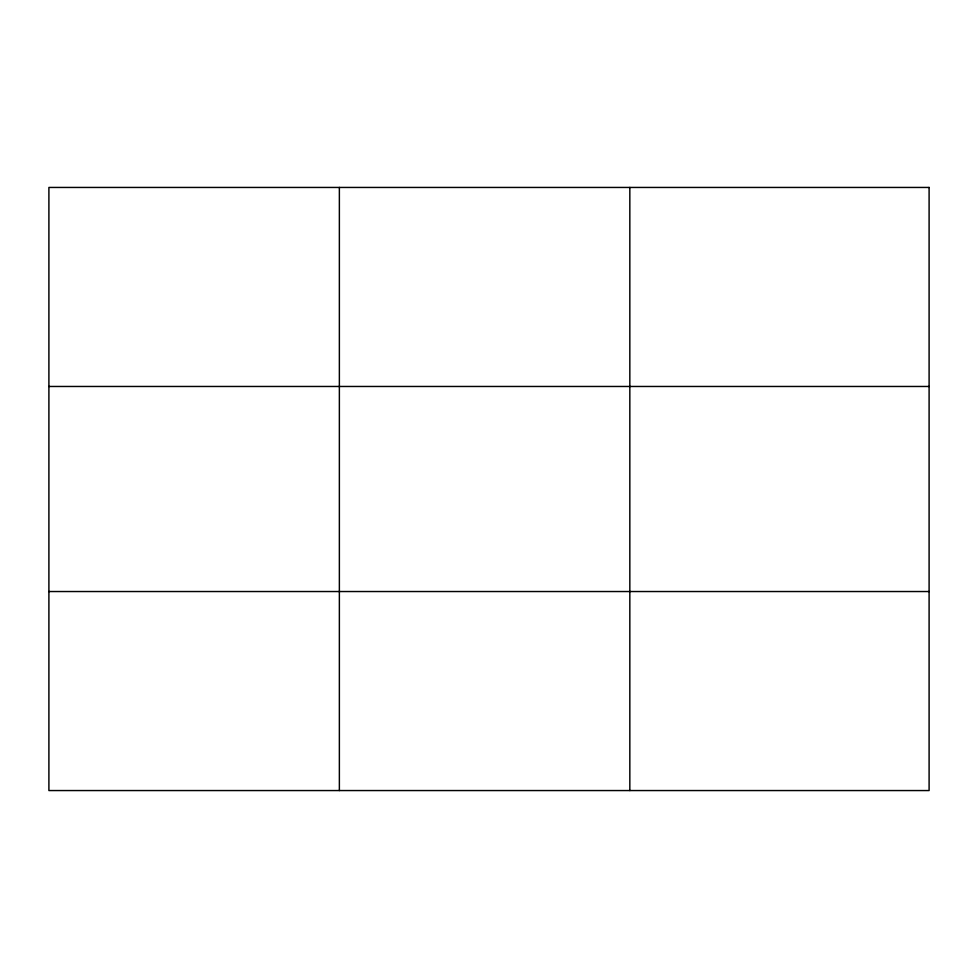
<?xml version="1.0" encoding="UTF-8"?>
<svg xmlns="http://www.w3.org/2000/svg" width="978" height="978" viewBox="0 0 978 978"><rect width="100%" height="100%" fill="white"/><g stroke="black" fill="none" stroke-linecap="round" stroke-linejoin="round"><path stroke-width="1.47" d="M339.366 187.446L339.366 790.554M629.832 187.446L629.832 790.554M48.9 386.469L929.1 386.469M48.9 591.531L929.1 591.531M929.1 187.446L929.1 790.554L48.9 790.554L48.9 187.446L929.1 187.446"/></g></svg>
